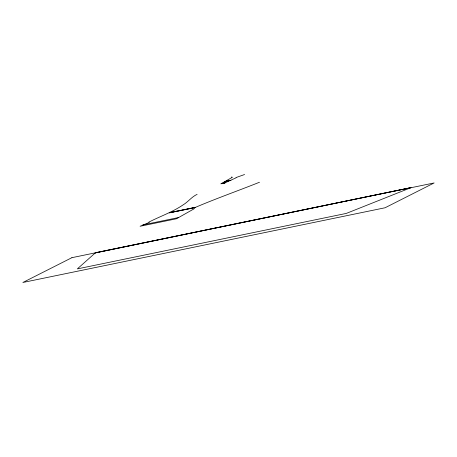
<?xml version="1.0" encoding="UTF-8"?>
<svg xmlns="http://www.w3.org/2000/svg" width="457" height="457" viewBox="0 0 457 457"><rect width="100%" height="100%" fill="white"/><g stroke="black" fill="none" stroke-linecap="round" stroke-linejoin="round"><path stroke-width="0.69" d="M231.305 177.059L232.476 177.242L220.777 183.857L224.433 183.103L236.029 177.842A19.085 2.456 -17.3 0 0 235.926 177.602L244.581 174.511M259.496 182.246C237.943 190.837 216.087 198.532 194.785 207.638L193.968 208.889L176.442 218.772L140.065 226.272L149.279 222.422L148.919 222.079C160.281 216.281 172.375 212.151 182.977 204.959C188.153 201.92 191.632 196.83 197.121 194.351M95.37 252.83L77.353 268.887L346.309 213.408L410.7 187.781M226.232 181.235L226.523 181.121M176.659 211.134L176.71 211.128M224.433 183.103L225.307 182.726L221.371 183.537M224.513 181.612L230.888 180.298M224.347 181.697L230.808 180.338M169.935 212.568L195.442 207.307M169.61 212.733L195.116 207.472M169.284 212.899L194.785 207.638M142.91 224.901L178.173 217.629M71.92 257.668L22.85 282.489L385.08 207.764L434.15 182.949L71.92 257.668M95.702 252.664L95.045 252.995L411.026 187.616L95.702 252.664"/></g></svg>
